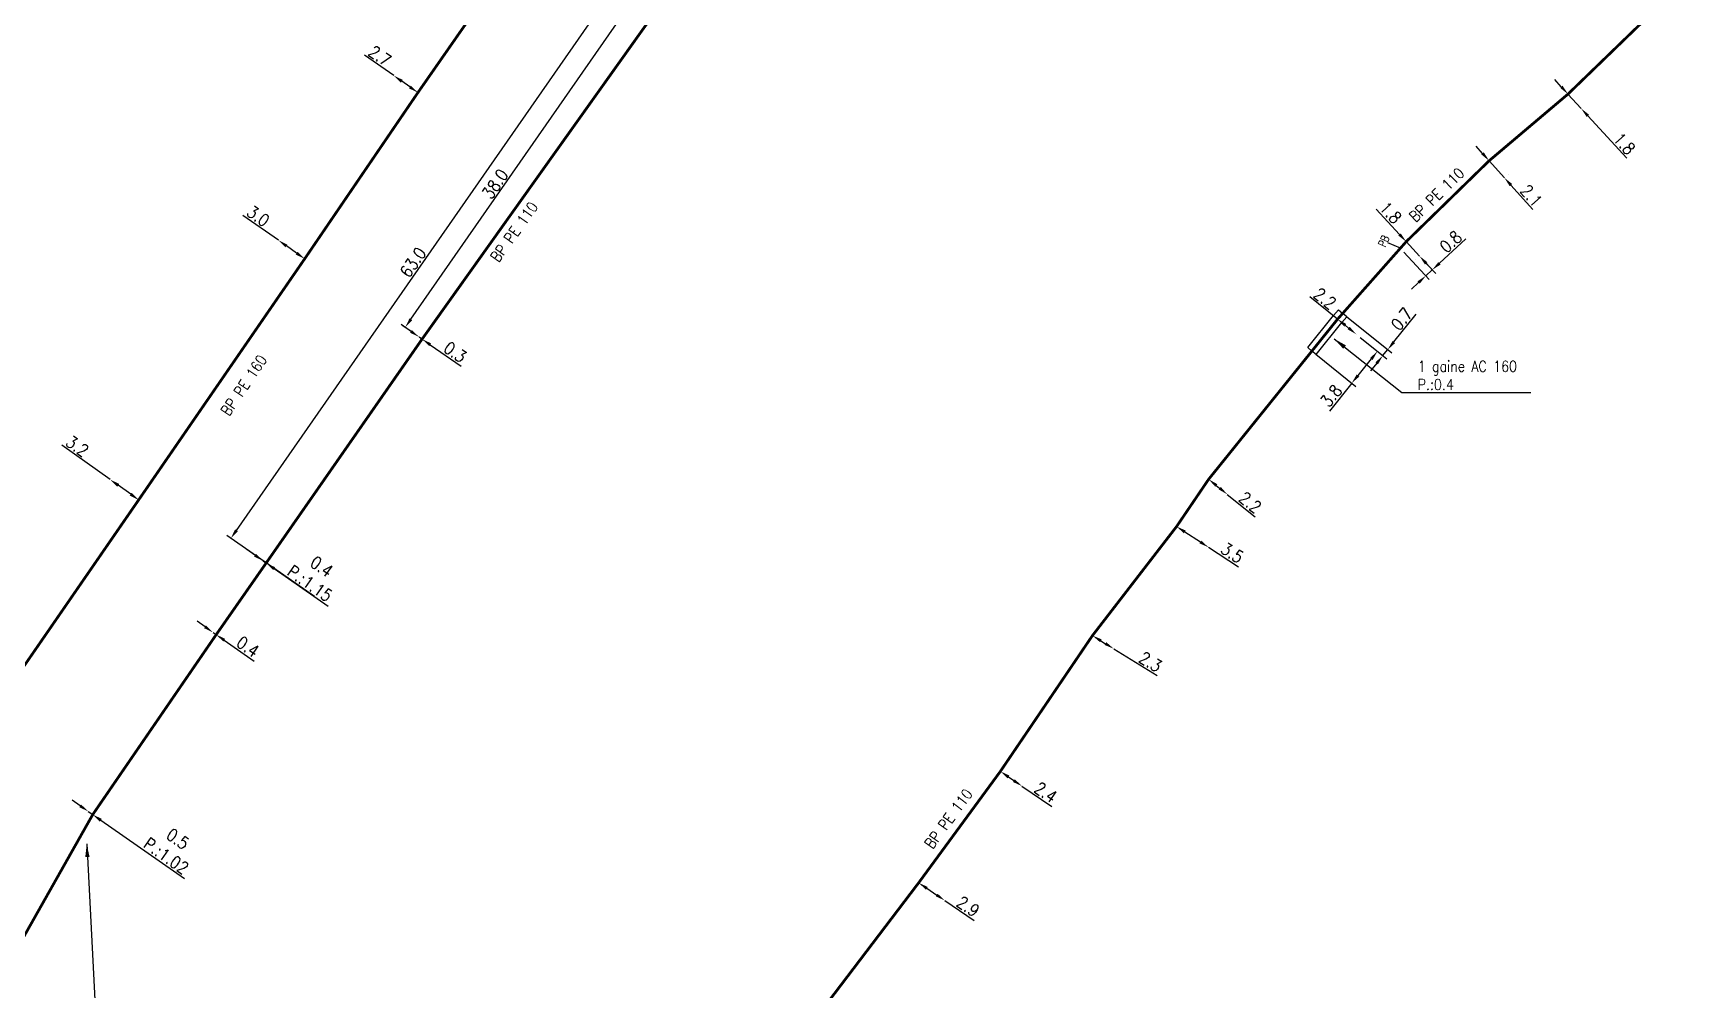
# Model space of a CAD drawing. Header units: millimetres. Extents: x 184998 to 186003, y 126995 to 128002.
# Drawn here: x 185749 to 185901.3, y 127410.3 to 127498 of the extents above; entities that cross this region are included whole.
import ezdxf
from ezdxf.enums import TextEntityAlignment as Align

# ---------------------------------------------------------------- set-up
doc = ezdxf.new("R2010")
doc.units = ezdxf.units.MM
doc.header["$PDMODE"] = 34
doc.linetypes.add('L_25_PE', pattern=[2000, 1000, 1000])
doc.layers.get('0').update_dxf_attribs({"linetype": 'CONTINUOUS'})
doc.layers.get('DEFPOINTS').update_dxf_attribs({"linetype": 'CONTINUOUS'})
for name, color, linetype in [('L_150', 1, 'CONTINUOUS'), ('L_340', 7, 'CONTINUOUS'), ('L_400', 7, 'CONTINUOUS'), ('L_420', 7, 'CONTINUOUS')]:
    doc.layers.add(name, color=color, linetype=linetype)
doc.styles.add('G_ROMANS', font='ROMANS.SHX', dxfattribs={"width": 0.75})
doc.styles.get("Standard").update_dxf_attribs({"font": 'romans.shx', "width": 0.85})
doc.dimstyles.get("Standard").update_dxf_attribs({"dimtxt": 1.5, "dimasz": 1.2, "dimexe": 0.625, "dimexo": 0.625, "dimgap": 0.25, "dimtad": 1, "dimdec": 1, "dimzin": 0, "dimdsep": 46, "dimtxsty": 'Standard', "dimcen": -0.5, "dimadec": 0, "dimazin": 0, "dimtfac": 1, "dimtdec": 1, "dimtmove": 0, "dimatfit": 3, "dimfxl": 0, "dimtolj": 1, "dimtzin": 0, "dimarcsym": 0})

# ---------------------------------------------------------------- blocks, each defined once
blk = doc.blocks.new('*D113')
at = {"layer": 'DEFPOINTS', "color": 0, "linetype": 'Continuous', "transparency": 16777216}
for p in [(185756.06, 127457.07), (185756.06, 127457.07), (185758.66, 127455.21)]:
    blk.add_point(p, dxfattribs=at)
at = {"layer": 'L_150', "color": 0, "linetype": 'Continuous', "lineweight": -2, "transparency": 16777216}
for p, q in [((185756.06, 127457.07), (185751.63, 127460.22)), ((185757.93, 127455.73), (185756.79, 127456.55))]:
    blk.add_line(p, q, dxfattribs=at)
at = {"layer": 'L_150', "color": 0, "linetype": 'Continuous', "transparency": 16777216}
for points in [[(185756.88, 127456.67), (185756.7, 127456.42), (185756.06, 127457.07)], [(185758.02, 127455.86), (185757.84, 127455.61), (185758.66, 127455.21)]]:
    blk.add_solid(points, dxfattribs=at)
at = {"layer": 'L_150', "color": 0, "linetype": 'Continuous', "transparency": 16777216, "insert": (185753.04, 127460.14), "char_height": 1.125, "attachment_point": 5, "rotation": 324.5185}
blk.add_mtext('\\A1;3.2', dxfattribs=at)
blk = doc.blocks.new('*D114')
at = {"layer": 'DEFPOINTS', "color": 0, "linetype": 'Continuous', "transparency": 16777216}
for p in [(185771.47, 127479), (185771.47, 127479), (185773.88, 127477.3)]:
    blk.add_point(p, dxfattribs=at)
at = {"layer": 'L_150', "color": 0, "linetype": 'Continuous', "lineweight": -2, "transparency": 16777216}
for p, q in [((185771.47, 127479), (185768.21, 127481.28)), ((185773.14, 127477.82), (185772.2, 127478.48))]:
    blk.add_line(p, q, dxfattribs=at)
at = {"layer": 'L_150', "color": 0, "linetype": 'Continuous', "transparency": 16777216}
for points in [[(185772.29, 127478.6), (185772.12, 127478.36), (185771.47, 127479)], [(185773.23, 127477.94), (185773.06, 127477.69), (185773.88, 127477.3)]]:
    blk.add_solid(points, dxfattribs=at)
at = {"layer": 'L_150', "color": 0, "linetype": 'Continuous', "transparency": 16777216, "insert": (185769.62, 127481.21), "char_height": 1.125, "attachment_point": 5, "rotation": 324.905}
blk.add_mtext('\\A1;3.0', dxfattribs=at)
blk = doc.blocks.new('*D115')
at = {"layer": 'DEFPOINTS', "color": 0, "linetype": 'Continuous', "transparency": 16777216}
for p in [(185782.05, 127494.08), (185782.05, 127494.08), (185784.26, 127492.53)]:
    blk.add_point(p, dxfattribs=at)
at = {"layer": 'L_150', "color": 0, "linetype": 'Continuous', "lineweight": -2, "transparency": 16777216}
for p, q in [((185782.05, 127494.08), (185779.37, 127495.96)), ((185783.53, 127493.05), (185782.79, 127493.56))]:
    blk.add_line(p, q, dxfattribs=at)
at = {"layer": 'L_150', "color": 0, "linetype": 'Continuous', "transparency": 16777216}
for points in [[(185782.87, 127493.69), (185782.7, 127493.44), (185782.05, 127494.08)], [(185783.61, 127493.17), (185783.44, 127492.92), (185784.26, 127492.53)]]:
    blk.add_solid(points, dxfattribs=at)
at = {"layer": 'L_150', "color": 0, "linetype": 'Continuous', "transparency": 16777216, "insert": (185780.77, 127495.89), "char_height": 1.125, "attachment_point": 5, "rotation": 324.942}
blk.add_mtext('\\A1;2.7', dxfattribs=at)
blk = doc.blocks.new('*D207')
at = {"layer": 'DEFPOINTS', "color": 0, "linetype": 'Continuous', "transparency": 16777216}
for p in [(185830.16, 127420.13), (185832.56, 127418.51), (185832.56, 127418.51)]:
    blk.add_point(p, dxfattribs=at)
at = {"layer": 'L_150', "color": 0, "linetype": 'Continuous', "lineweight": -2, "transparency": 16777216}
for p, q in [((185830.91, 127419.63), (185831.82, 127419.01)), ((185832.56, 127418.51), (185835.24, 127416.69))]:
    blk.add_line(p, q, dxfattribs=at)
at = {"layer": 'L_150', "color": 0, "linetype": 'Continuous', "transparency": 16777216}
for points in [[(185830.99, 127419.75), (185830.82, 127419.5), (185830.16, 127420.13)], [(185831.9, 127419.13), (185831.73, 127418.89), (185832.56, 127418.51)]]:
    blk.add_solid(points, dxfattribs=at)
at = {"layer": 'L_150', "color": 0, "linetype": 'Continuous', "transparency": 16777216, "insert": (185834.69, 127417.97), "char_height": 1.125, "attachment_point": 5, "rotation": 325.8786}
blk.add_mtext('\\A1;2.9', dxfattribs=at)
blk = doc.blocks.new('*D208')
at = {"layer": 'DEFPOINTS', "color": 0, "linetype": 'Continuous', "transparency": 16777216}
for p in [(185837.65, 127430.34), (185839.63, 127428.99), (185839.63, 127428.99)]:
    blk.add_point(p, dxfattribs=at)
at = {"layer": 'L_150', "color": 0, "linetype": 'Continuous', "lineweight": -2, "transparency": 16777216}
for p, q in [((185838.39, 127429.84), (185838.89, 127429.5)), ((185839.63, 127428.99), (185842.37, 127427.11))]:
    blk.add_line(p, q, dxfattribs=at)
at = {"layer": 'L_150', "color": 0, "linetype": 'Continuous', "transparency": 16777216}
for points in [[(185838.47, 127429.96), (185838.31, 127429.71), (185837.65, 127430.34)], [(185838.97, 127429.62), (185838.8, 127429.37), (185839.63, 127428.99)]]:
    blk.add_solid(points, dxfattribs=at)
at = {"layer": 'L_150', "color": 0, "linetype": 'Continuous', "transparency": 16777216, "insert": (185841.8, 127428.42), "char_height": 1.125, "attachment_point": 5, "rotation": 325.6525}
blk.add_mtext('\\A1;2.4', dxfattribs=at)
blk = doc.blocks.new('*D209')
at = {"layer": 'DEFPOINTS', "color": 0, "linetype": 'Continuous', "transparency": 16777216}
for p in [(185846.09, 127442.78), (185848.05, 127441.57), (185848.05, 127441.57)]:
    blk.add_point(p, dxfattribs=at)
at = {"layer": 'L_150', "color": 0, "linetype": 'Continuous', "lineweight": -2, "transparency": 16777216}
for p, q in [((185846.86, 127442.31), (185847.28, 127442.04)), ((185848.05, 127441.57), (185852.03, 127439.12))]:
    blk.add_line(p, q, dxfattribs=at)
at = {"layer": 'L_150', "color": 0, "linetype": 'Continuous', "transparency": 16777216}
for points in [[(185846.94, 127442.43), (185846.78, 127442.18), (185846.09, 127442.78)], [(185847.36, 127442.17), (185847.21, 127441.92), (185848.05, 127441.57)]]:
    blk.add_solid(points, dxfattribs=at)
at = {"layer": 'L_150', "color": 0, "linetype": 'Continuous', "transparency": 16777216, "insert": (185851.41, 127440.38), "char_height": 1.125, "attachment_point": 5, "rotation": 328.3505}
blk.add_mtext('\\A1;2.3', dxfattribs=at)
blk = doc.blocks.new('*D210')
at = {"layer": 'DEFPOINTS', "color": 0, "linetype": 'Continuous', "transparency": 16777216}
for p in [(185853.8, 127452.77), (185856.73, 127450.87), (185856.73, 127450.87)]:
    blk.add_point(p, dxfattribs=at)
at = {"layer": 'L_150', "color": 0, "linetype": 'Continuous', "lineweight": -2, "transparency": 16777216}
for p, q in [((185854.55, 127452.28), (185855.98, 127451.36)), ((185856.73, 127450.87), (185859.49, 127449.09))]:
    blk.add_line(p, q, dxfattribs=at)
at = {"layer": 'L_150', "color": 0, "linetype": 'Continuous', "transparency": 16777216}
for points in [[(185854.63, 127452.41), (185854.47, 127452.16), (185853.8, 127452.77)], [(185856.06, 127451.48), (185855.9, 127451.23), (185856.73, 127450.87)]]:
    blk.add_solid(points, dxfattribs=at)
at = {"layer": 'L_150', "color": 0, "linetype": 'Continuous', "transparency": 16777216, "insert": (185858.9, 127450.36), "char_height": 1.125, "attachment_point": 5, "rotation": 327.0765}
blk.add_mtext('\\A1;3.5', dxfattribs=at)
blk = doc.blocks.new('*D211')
at = {"layer": 'DEFPOINTS', "color": 0, "linetype": 'Continuous', "transparency": 16777216}
for p in [(185856.74, 127457.1), (185858.45, 127455.72), (185858.45, 127455.72)]:
    blk.add_point(p, dxfattribs=at)
at = {"layer": 'L_150', "color": 0, "linetype": 'Continuous', "lineweight": -2, "transparency": 16777216}
for p, q in [((185857.44, 127456.54), (185857.75, 127456.29)), ((185858.45, 127455.72), (185861.01, 127453.66))]:
    blk.add_line(p, q, dxfattribs=at)
at = {"layer": 'L_150', "color": 0, "linetype": 'Continuous', "transparency": 16777216}
for points in [[(185857.54, 127456.65), (185857.35, 127456.42), (185856.74, 127457.1)], [(185857.85, 127456.4), (185857.66, 127456.17), (185858.45, 127455.72)]]:
    blk.add_solid(points, dxfattribs=at)
at = {"layer": 'L_150', "color": 0, "linetype": 'Continuous', "transparency": 16777216, "insert": (185860.55, 127454.99), "char_height": 1.125, "attachment_point": 5, "rotation": 321.144}
blk.add_mtext('\\A1;2.2', dxfattribs=at)
blk = doc.blocks.new('*D212')
at = {"layer": 'DEFPOINTS', "color": 0, "linetype": 'Continuous', "transparency": 16777216}
for p in [(185868.56, 127471.77), (185870.27, 127470.39), (185870.27, 127470.39)]:
    blk.add_point(p, dxfattribs=at)
at = {"layer": 'L_150', "color": 0, "linetype": 'Continuous', "lineweight": -2, "transparency": 16777216}
for p, q in [((185868.56, 127471.77), (185866.01, 127473.83)), ((185869.57, 127470.96), (185869.26, 127471.21))]:
    blk.add_line(p, q, dxfattribs=at)
at = {"layer": 'L_150', "color": 0, "linetype": 'Continuous', "transparency": 16777216}
for points in [[(185869.36, 127471.33), (185869.17, 127471.09), (185868.56, 127471.77)], [(185869.67, 127471.07), (185869.48, 127470.84), (185870.27, 127470.39)]]:
    blk.add_solid(points, dxfattribs=at)
at = {"layer": 'L_150', "color": 0, "linetype": 'Continuous', "transparency": 16777216, "insert": (185867.4, 127473.67), "char_height": 1.125, "attachment_point": 5, "rotation": 321.1436}
blk.add_mtext('\\A1;2.2', dxfattribs=at)
blk = doc.blocks.new('*D213')
at = {"layer": 'DEFPOINTS', "color": 0, "linetype": 'Continuous', "transparency": 16777216}
for p in [(185870.27, 127470.39), (185866.21, 127468.85), (185872.22, 127468.83)]:
    blk.add_point(p, dxfattribs=at)
at = {"layer": 'L_150', "color": 0, "linetype": 'Continuous', "lineweight": -2, "transparency": 16777216}
for p, q in [((185870.64, 127470.1), (185872.58, 127468.53)), ((185866.57, 127468.56), (185870.23, 127465.61)), ((185871.65, 127468.13), (185870.43, 127466.61)), ((185869.86, 127465.91), (185867.81, 127463.35))]:
    blk.add_line(p, q, dxfattribs=at)
at = {"layer": 'L_150', "color": 0, "linetype": 'Continuous', "transparency": 16777216}
for points in [[(185871.54, 127468.22), (185871.77, 127468.03), (185872.22, 127468.83)], [(185870.31, 127466.7), (185870.55, 127466.51), (185869.86, 127465.91)]]:
    blk.add_solid(points, dxfattribs=at)
at = {"layer": 'L_150', "color": 0, "linetype": 'Continuous', "transparency": 16777216, "insert": (185867.97, 127464.75), "char_height": 1.125, "attachment_point": 5, "rotation": 51.1436}
blk.add_mtext('\\A1;3.8', dxfattribs=at)
blk = doc.blocks.new('*D214')
at = {"layer": 'DEFPOINTS', "color": 0, "linetype": 'Continuous', "transparency": 16777216}
for p in [(185869.03, 127472.3), (185870.27, 127470.39), (185872.71, 127468.43)]:
    blk.add_point(p, dxfattribs=at)
at = {"layer": 'L_150', "color": 0, "linetype": 'Continuous', "lineweight": -2, "transparency": 16777216}
for p, q in [((185873.72, 127469.68), (185875.77, 127472.23)), ((185869.39, 127472), (185873.52, 127468.68)), ((185870.64, 127470.1), (185873.08, 127468.14)), ((185872.15, 127467.73), (185871.58, 127467.03)), ((185872.71, 127468.43), (185873.15, 127468.97))]:
    blk.add_line(p, q, dxfattribs=at)
at = {"layer": 'L_150', "color": 0, "linetype": 'Continuous', "transparency": 16777216}
for points in [[(185873.6, 127469.77), (185873.83, 127469.58), (185873.15, 127468.97)], [(185872.03, 127467.82), (185872.26, 127467.63), (185872.71, 127468.43)]]:
    blk.add_solid(points, dxfattribs=at)
at = {"layer": 'L_150', "color": 0, "linetype": 'Continuous', "transparency": 16777216, "insert": (185874.44, 127471.77), "char_height": 1.125, "attachment_point": 5, "rotation": 51.1436}
blk.add_mtext('\\A1;0.7', dxfattribs=at)
blk = doc.blocks.new('*D215')
at = {"layer": 'DEFPOINTS', "color": 0, "linetype": 'Continuous', "transparency": 16777216}
for p in [(185882.45, 127486.28), (185883.85, 127484.72), (185883.85, 127484.72)]:
    blk.add_point(p, dxfattribs=at)
at = {"layer": 'L_150', "color": 0, "linetype": 'Continuous', "lineweight": -2, "transparency": 16777216}
for p, q in [((185881.85, 127486.96), (185881.25, 127487.63)), ((185882.45, 127486.28), (185883.85, 127484.72)), ((185882.8, 127486.6), (185882.8, 127486.6)), ((185884.2, 127485.03), (185884.2, 127485.03)), ((185884.45, 127484.05), (185886.46, 127481.81))]:
    blk.add_line(p, q, dxfattribs=at)
at = {"layer": 'L_150', "color": 0, "linetype": 'Continuous', "transparency": 16777216}
for points in [[(185881.96, 127487.06), (185881.74, 127486.86), (185882.45, 127486.28)], [(185884.57, 127484.15), (185884.34, 127483.95), (185883.85, 127484.72)]]:
    blk.add_solid(points, dxfattribs=at)
at = {"layer": 'L_150', "color": 0, "linetype": 'Continuous', "transparency": 16777216, "insert": (185886.32, 127483.09), "char_height": 1.125, "attachment_point": 5, "rotation": 311.833}
blk.add_mtext('\\A1;2.1', dxfattribs=at)
blk = doc.blocks.new('*D216')
at = {"layer": 'DEFPOINTS', "color": 0, "linetype": 'Continuous', "transparency": 16777216}
for p in [(185889.68, 127492.39), (185890.89, 127491.07), (185890.89, 127491.07)]:
    blk.add_point(p, dxfattribs=at)
at = {"layer": 'L_150', "color": 0, "linetype": 'Continuous', "lineweight": -2, "transparency": 16777216}
for p, q in [((185889.07, 127493.06), (185888.46, 127493.72)), ((185889.68, 127492.39), (185890.89, 127491.07)), ((185891.5, 127490.4), (185895.06, 127486.51))]:
    blk.add_line(p, q, dxfattribs=at)
at = {"layer": 'L_150', "color": 0, "linetype": 'Continuous', "transparency": 16777216}
for points in [[(185889.18, 127493.16), (185888.96, 127492.96), (185889.68, 127492.39)], [(185891.61, 127490.5), (185891.39, 127490.3), (185890.89, 127491.07)]]:
    blk.add_solid(points, dxfattribs=at)
at = {"layer": 'L_150', "color": 0, "linetype": 'Continuous', "transparency": 16777216, "insert": (185894.85, 127487.85), "char_height": 1.125, "attachment_point": 5, "rotation": 312.4583}
blk.add_mtext('\\A1;1.8', dxfattribs=at)
blk = doc.blocks.new('*D255')
at = {"layer": 'DEFPOINTS', "color": 0, "linetype": 'Continuous', "transparency": 16777216}
for p in [(185874.85, 127478.87), (185876.07, 127477.55), (185876.07, 127477.55)]:
    blk.add_point(p, dxfattribs=at)
at = {"layer": 'L_150', "color": 0, "linetype": 'Continuous', "lineweight": -2, "transparency": 16777216}
for p, q in [((185874.24, 127479.53), (185872.11, 127481.84)), ((185874.51, 127478.55), (185874.51, 127478.55)), ((185876.07, 127477.55), (185874.85, 127478.87)), ((185875.73, 127477.23), (185875.73, 127477.23)), ((185876.68, 127476.89), (185877.29, 127476.22))]:
    blk.add_line(p, q, dxfattribs=at)
at = {"layer": 'L_150', "color": 0, "linetype": 'Continuous', "transparency": 16777216}
for points in [[(185874.35, 127479.63), (185874.13, 127479.43), (185874.85, 127478.87)], [(185876.79, 127476.99), (185876.57, 127476.78), (185876.07, 127477.55)]]:
    blk.add_solid(points, dxfattribs=at)
at = {"layer": 'L_150', "color": 0, "linetype": 'Continuous', "transparency": 16777216, "insert": (185873.43, 127481.53), "char_height": 1.125, "attachment_point": 5, "rotation": 312.6787}
blk.add_mtext('\\A1;1.8', dxfattribs=at)
blk = doc.blocks.new('*D256')
at = {"layer": 'DEFPOINTS', "color": 0, "linetype": 'Continuous', "transparency": 16777216}
for p in [(185874.32, 127478.27), (185876.07, 127477.55), (185877.24, 127476.28)]:
    blk.add_point(p, dxfattribs=at)
at = {"layer": 'L_340', "color": 0, "linetype": 'Continuous', "lineweight": -2, "transparency": 16777216}
for p, q in [((185877.9, 127476.89), (185880.31, 127479.12)), ((185874.64, 127477.92), (185876.97, 127475.4)), ((185876.39, 127477.2), (185877.56, 127475.94)), ((185876.65, 127475.74), (185877.24, 127476.28)), ((185875.99, 127475.13), (185875.33, 127474.52))]:
    blk.add_line(p, q, dxfattribs=at)
at = {"layer": 'L_340', "color": 0, "linetype": 'Continuous', "transparency": 16777216}
for points in [[(185877.8, 127477), (185878, 127476.78), (185877.24, 127476.28)], [(185875.89, 127475.24), (185876.09, 127475.02), (185876.65, 127475.74)]]:
    blk.add_solid(points, dxfattribs=at)
at = {"layer": 'L_340', "color": 0, "linetype": 'Continuous', "transparency": 16777216, "insert": (185878.93, 127478.86), "char_height": 1.125, "attachment_point": 5, "rotation": 42.6787}
blk.add_mtext('\\A1;0.8', dxfattribs=at)
blk = doc.blocks.new('L_340_13')
at = {"color": 0, "linetype": 'Continuous', "flags": 128}
blk.add_lwpolyline([(0, 0), (0, 1.25)], dxfattribs=at)
at = {"color": 0, "linetype": 'Continuous', "style": 'G_ROMANS', "width": 0.75}
blk.add_text('PB', height=0.75, dxfattribs=at).set_placement((0, 1.66), align=Align.MIDDLE)
at = {"color": 0, "linetype": 'Continuous', "width": 0.75, "flags": 3}
for tag, p in [('DEF_LEG', (0, -10)), ('DEF_COUP', (0, -12.5)), ('DEF_TYPE', (0, -15))]:
    blk.add_attdef(tag, text='', height=1.2, dxfattribs=at).set_placement(p, align=Align.MIDDLE)
blk = doc.blocks.new('*D796')
at = {"layer": 'DEFPOINTS', "color": 0, "linetype": 'Continuous', "ltscale": 0.5, "transparency": 16777216}
for p in [(185793.39, 127510.16), (185804.82, 127502.2), (185784.36, 127470.14)]:
    blk.add_point(p, dxfattribs=at)
at = {"layer": 'L_150', "color": 0, "linetype": 'Continuous', "lineweight": -2, "ltscale": 0.5, "transparency": 16777216}
for p, q in [((185793.77, 127509.9), (185805.2, 127501.93)), ((185783.61, 127471.76), (185804.3, 127501.46)), ((185783.98, 127470.4), (185782.71, 127471.29))]:
    blk.add_line(p, q, dxfattribs=at)
at = {"layer": 'L_150', "color": 0, "linetype": 'Continuous', "ltscale": 0.5, "transparency": 16777216}
for points in [[(185804.18, 127501.55), (185804.43, 127501.37), (185804.82, 127502.2)], [(185783.49, 127471.84), (185783.73, 127471.67), (185783.09, 127471.02)]]:
    blk.add_solid(points, dxfattribs=at)
at = {"layer": 'L_150', "color": 0, "linetype": 'Continuous', "ltscale": 0.5, "transparency": 16777216, "insert": (185791.34, 127484.16), "char_height": 1.125, "attachment_point": 5, "rotation": 55.1341}
blk.add_mtext('\\A1;38.0', dxfattribs=at)
blk = doc.blocks.new('*D797')
at = {"layer": 'DEFPOINTS', "color": 0, "linetype": 'Continuous', "ltscale": 0.5, "transparency": 16777216}
for p in [(185784.36, 127470.14), (185784.36, 127470.14), (185784.64, 127469.94)]:
    blk.add_point(p, dxfattribs=at)
at = {"layer": 'L_150', "color": 0, "linetype": 'Continuous', "lineweight": -2, "ltscale": 0.5, "transparency": 16777216}
for p, q in [((185783.63, 127470.65), (185782.89, 127471.16)), ((185784.36, 127470.14), (185784.64, 127469.94)), ((185785.38, 127469.43), (185788.22, 127467.45))]:
    blk.add_line(p, q, dxfattribs=at)
at = {"layer": 'L_150', "color": 0, "linetype": 'Continuous', "ltscale": 0.5, "transparency": 16777216}
for points in [[(185783.71, 127470.77), (185783.54, 127470.53), (185784.36, 127470.14)], [(185785.47, 127469.55), (185785.3, 127469.3), (185784.64, 127469.94)]]:
    blk.add_solid(points, dxfattribs=at)
at = {"layer": 'L_150', "color": 0, "linetype": 'Continuous', "ltscale": 0.5, "transparency": 16777216, "insert": (185787.67, 127468.75), "char_height": 1.125, "attachment_point": 5, "rotation": 325.1341}
blk.add_mtext('\\A1;0.3', dxfattribs=at)
blk = doc.blocks.new('*D798')
at = {"layer": 'DEFPOINTS', "color": 0, "linetype": 'Continuous', "ltscale": 0.5, "transparency": 16777216}
for p in [(185793.39, 127510.16), (185803.13, 127503.38), (185775.15, 127446.08)]:
    blk.add_point(p, dxfattribs=at)
at = {"layer": 'L_150', "color": 0, "linetype": 'Continuous', "lineweight": -2, "ltscale": 0.5, "transparency": 16777216}
for p, q in [((185793.77, 127509.9), (185803.51, 127503.11)), ((185767.63, 127452.42), (185802.61, 127502.64)), ((185774.77, 127446.35), (185766.73, 127451.95))]:
    blk.add_line(p, q, dxfattribs=at)
at = {"layer": 'L_150', "color": 0, "linetype": 'Continuous', "ltscale": 0.5, "transparency": 16777216}
for points in [[(185802.49, 127502.72), (185802.74, 127502.55), (185803.13, 127503.38)], [(185767.5, 127452.51), (185767.75, 127452.34), (185767.11, 127451.69)]]:
    blk.add_solid(points, dxfattribs=at)
at = {"layer": 'L_150', "color": 0, "linetype": 'Continuous', "ltscale": 0.5, "transparency": 16777216, "insert": (185783.81, 127476.97), "char_height": 1.125, "attachment_point": 5, "rotation": 55.1341}
blk.add_mtext('\\A1;63.0', dxfattribs=at)
blk = doc.blocks.new('*D799')
at = {"layer": 'DEFPOINTS', "color": 0, "linetype": 'Continuous', "ltscale": 0.5, "transparency": 16777216}
for p in [(185770.06, 127449.63), (185770.06, 127449.63), (185770.35, 127449.43)]:
    blk.add_point(p, dxfattribs=at)
at = {"layer": 'L_150', "color": 0, "linetype": 'Continuous', "lineweight": -2, "ltscale": 0.5, "transparency": 16777216}
for p, q in [((185769.32, 127450.15), (185768.58, 127450.66)), ((185770.06, 127449.63), (185770.35, 127449.43)), ((185771.09, 127448.92), (185776.02, 127445.48))]:
    blk.add_line(p, q, dxfattribs=at)
at = {"layer": 'L_150', "color": 0, "linetype": 'Continuous', "ltscale": 0.5, "transparency": 16777216}
for points in [[(185769.41, 127450.27), (185769.24, 127450.02), (185770.06, 127449.63)], [(185771.17, 127449.04), (185771, 127448.79), (185770.35, 127449.43)]]:
    blk.add_solid(points, dxfattribs=at)
at = {"layer": 'L_150', "color": 0, "linetype": 'Continuous', "ltscale": 0.5, "transparency": 16777216, "insert": (185774.89, 127448.33), "char_height": 1.125, "attachment_point": 5, "rotation": 325.1341}
blk.add_mtext('\\A1;0.4\\PP.:1.15', dxfattribs=at)
blk = doc.blocks.new('*D800')
at = {"layer": 'DEFPOINTS', "color": 0, "linetype": 'Continuous', "ltscale": 0.5, "transparency": 16777216}
for p in [(185754.04, 127426.67), (185754.04, 127426.67), (185754.45, 127426.38)]:
    blk.add_point(p, dxfattribs=at)
at = {"layer": 'L_150', "color": 0, "linetype": 'Continuous', "lineweight": -2, "ltscale": 0.5, "transparency": 16777216}
for p, q in [((185753.3, 127427.18), (185752.56, 127427.7)), ((185754.04, 127426.67), (185754.45, 127426.38)), ((185755.19, 127425.87), (185762.85, 127420.53))]:
    blk.add_line(p, q, dxfattribs=at)
at = {"layer": 'L_150', "color": 0, "linetype": 'Continuous', "ltscale": 0.5, "transparency": 16777216}
for points in [[(185753.39, 127427.3), (185753.22, 127427.06), (185754.04, 127426.67)], [(185755.28, 127425.99), (185755.1, 127425.74), (185754.45, 127426.38)]]:
    blk.add_solid(points, dxfattribs=at)
at = {"layer": 'L_150', "color": 0, "linetype": 'Continuous', "ltscale": 0.5, "transparency": 16777216, "insert": (185761.71, 127423.38), "char_height": 1.125, "attachment_point": 5, "rotation": 325.1341}
blk.add_mtext('\\A1;0.5\\PP.:1.02', dxfattribs=at)
blk = doc.blocks.new('*D801')
at = {"layer": 'DEFPOINTS', "color": 0, "linetype": 'Continuous', "ltscale": 0.5, "transparency": 16777216}
for p in [(185765.48, 127443.07), (185765.48, 127443.07), (185765.77, 127442.87)]:
    blk.add_point(p, dxfattribs=at)
at = {"layer": 'L_150', "color": 0, "linetype": 'Continuous', "lineweight": -2, "ltscale": 0.5, "transparency": 16777216}
for p, q in [((185764.75, 127443.59), (185764.01, 127444.1)), ((185765.48, 127443.07), (185765.77, 127442.87)), ((185766.51, 127442.36), (185769.24, 127440.45))]:
    blk.add_line(p, q, dxfattribs=at)
at = {"layer": 'L_150', "color": 0, "linetype": 'Continuous', "ltscale": 0.5, "transparency": 16777216}
for points in [[(185764.83, 127443.71), (185764.66, 127443.46), (185765.48, 127443.07)], [(185766.59, 127442.48), (185766.42, 127442.23), (185765.77, 127442.87)]]:
    blk.add_solid(points, dxfattribs=at)
at = {"layer": 'L_150', "color": 0, "linetype": 'Continuous', "ltscale": 0.5, "transparency": 16777216, "insert": (185768.67, 127441.76), "char_height": 1.125, "attachment_point": 5, "rotation": 325.1008}
blk.add_mtext('\\A1;0.4', dxfattribs=at)

msp = doc.modelspace()

# ---------------------------------------------------------------- linework, layer by layer
at = {"layer": 'L_150', "linetype": 'L_25_PE', "const_width": 0.25}
for points in [[(185795.49, 127508.64), (185784.26, 127492.53), (185773.88, 127477.3), (185758.66, 127455.21), (185741.57, 127430.45), (185734.72, 127420.59), (185732.2, 127416.85), (185730.09, 127414.24), (185728.09, 127412.11), (185727.21, 127411.07)], [(185783.16, 127345.12), (185786.3, 127351.94), (185789.91, 127361.79), (185792.9, 127368.95), (185803.2, 127383.19), (185811.88, 127395.35), (185820.86, 127407.9), (185830.16, 127420.13), (185837.65, 127430.34), (185846.09, 127442.78), (185853.8, 127452.77), (185856.74, 127457.1), (185868.56, 127471.77), (185874.85, 127478.87), (185882.45, 127486.28), (185889.68, 127492.39), (185901.18, 127503.51)], [(185743.08, 127395.78), (185743.6, 127396.4), (185743.14, 127397.26), (185742.59, 127398.59), (185742.4, 127399.87), (185742.66, 127402.18), (185743.24, 127404.51), (185743.71, 127405.74), (185744.89, 127408.67), (185746.19, 127411.75), (185754.45, 127426.38), (185765.77, 127442.87), (185770.35, 127449.43), (185784.64, 127469.94), (185807.78, 127502.39)]]:
    msp.add_lwpolyline(points, dxfattribs=at)
at = {"layer": 'L_400', "color": 7, "linetype": 'CONTINUOUS'}
for p, q in [((185868.18, 127472.1), (185868.65, 127472.63)), ((185868.65, 127472.63), (185869.03, 127472.3)), ((185869.4, 127471.97), (185869.03, 127472.3)), ((185865.82, 127469.17), (185868.18, 127472.1)), ((185866.6, 127468.54), (185868.94, 127471.45)), ((185868.94, 127471.45), (185869.4, 127471.97)), ((185865.82, 127469.17), (185866.21, 127468.85)), ((185866.6, 127468.54), (185866.21, 127468.85))]:
    msp.add_line(p, q, dxfattribs=at)
at = {"layer": 'L_420', "color": 7, "linetype": 'CONTINUOUS'}
for p, q in [((185868.18, 127472.1), (185868.65, 127472.63)), ((185868.65, 127472.63), (185869.03, 127472.3)), ((185869.4, 127471.97), (185869.03, 127472.3)), ((185865.82, 127469.17), (185868.18, 127472.1)), ((185866.6, 127468.54), (185868.94, 127471.45)), ((185868.94, 127471.45), (185869.4, 127471.97)), ((185865.82, 127469.17), (185866.21, 127468.85)), ((185866.6, 127468.54), (185866.21, 127468.85))]:
    msp.add_line(p, q, dxfattribs=at)

# ---------------------------------------------------------------- block references
at = {"layer": 'L_340', "rotation": 66.91761392490427}
msp.add_blockref('L_340_13', (185874.32, 127478.27), dxfattribs=at)

# ---------------------------------------------------------------- texts
at = {"layer": 'L_150', "linetype": 'L_25_PE', "width": 0.85}
for rotation, p in [(44.296, (185877.65, 127483.17)), (53.7515, (185832.9, 127426))]:
    msp.add_text('BP PE 110', height=1, rotation=rotation, dxfattribs=at).set_placement(p, align=Align.MIDDLE)
at = {"layer": 'L_150', "linetype": 'Continuous', "char_height": 1, "attachment_point": 4}
for s, insert, rotation in [('BP PE 110', (185791.24, 127477.19), 54.5103), ('\\A1;BP PE 160', (185766.52, 127463.09), 55.8759)]:
    msp.add_mtext(s, dxfattribs=dict(at, insert=insert, rotation=rotation))
at = {"layer": 'L_400', "linetype": 'Continuous', "insert": (185875.9, 127466.62), "char_height": 1, "attachment_point": 4}
msp.add_mtext('1 gaine AC 160\\PP.:0.4', dxfattribs=at)

# ---------------------------------------------------------------- dimensions: what is measured, and where the dimension line sits
at = {"layer": 'L_150', "linetype": 'Continuous', "ltscale": 0.5}
for base, p1, p2, angle, picture, middle in [((185803.13, 127503.38), (185775.15, 127446.08), (185793.39, 127510.16), 235.1341, '*D798', (185784.43, 127476.54)), ((185804.82, 127502.2), (185784.36, 127470.14), (185793.39, 127510.16), 235.1341, '*D796', (185791.95, 127483.73)), ((185784.36, 127470.14), (185784.64, 127469.94), (185784.36, 127470.14), 325.1341, '*D797', (185787.24, 127468.13)), ((185765.48, 127443.07), (185765.77, 127442.87), (185765.48, 127443.07), 325.1008, '*D801', (185768.24, 127441.15))]:
    dim = msp.add_linear_dim(base=base, p1=p1, p2=p2, angle=angle, dimstyle='Standard', override={"dimscale": 0.75}, dxfattribs=at)
    dim.commit()
    dim.dimension.update_dxf_attribs({"geometry": picture, "text_midpoint": middle, "dimtype": 160})
at = {"layer": 'L_150', "linetype": 'Continuous'}
for base, p1, p2, angle, picture, middle, dimtype in [((185782.05, 127494.08), (185784.26, 127492.53), (185782.05, 127494.08), 144.942, '*D115', (185780.34, 127495.28), 161), ((185890.89, 127491.07), (185889.68, 127492.39), (185890.89, 127491.07), 132.4583, '*D216', (185894.3, 127487.34), 160), ((185883.85, 127484.72), (185882.45, 127486.28), (185883.85, 127484.72), 131.833, '*D215', (185885.76, 127482.59), 160), ((185771.47, 127479), (185773.88, 127477.3), (185771.47, 127479), 144.905, '*D114', (185769.19, 127480.6), 161), ((185876.07, 127477.55), (185874.85, 127478.87), (185876.07, 127477.55), 132.6787, '*D255', (185872.87, 127481.02), 160), ((185870.27, 127470.39), (185868.56, 127471.77), (185870.27, 127470.39), 141.1436, '*D212', (185866.93, 127473.08), 160), ((185872.71, 127468.43), (185869.03, 127472.3), (185870.27, 127470.39), 51.1436, '*D214', (185875.03, 127471.3), 160), ((185872.2165, 127468.8281), (185866.2081, 127468.8531), (185870.2739, 127470.3931), 231.1436, '*D213', (185868.5531, 127464.2809), 160), ((185756.06, 127457.07), (185758.66, 127455.21), (185756.06, 127457.07), 144.5185, '*D113', (185752.6, 127459.53), 161), ((185858.45, 127455.72), (185856.74, 127457.1), (185858.45, 127455.72), 141.144, '*D211', (185860.08, 127454.41), 160), ((185856.73, 127450.87), (185853.8, 127452.77), (185856.73, 127450.87), 147.0765, '*D210', (185858.49, 127449.73), 160), ((185848.05, 127441.57), (185846.09, 127442.78), (185848.05, 127441.57), 148.3505, '*D209', (185851.01, 127439.75), 160), ((185839.63, 127428.99), (185837.65, 127430.34), (185839.63, 127428.99), 145.6525, '*D208', (185841.37, 127427.8), 160), ((185832.56, 127418.51), (185830.16, 127420.13), (185832.56, 127418.51), 145.8786, '*D207', (185834.27, 127417.35), 160)]:
    dim = msp.add_linear_dim(base=base, p1=p1, p2=p2, angle=angle, dimstyle='Standard', override={"dimscale": 0.75}, dxfattribs=at)
    dim.commit()
    dim.dimension.update_dxf_attribs({"geometry": picture, "text_midpoint": middle, "dimtype": dimtype})
at = {"layer": 'L_150', "linetype": 'Continuous', "ltscale": 0.5}
for base, p1, p2, text, picture, middle in [((185770.0606, 127449.6317), (185770.3478, 127449.4316), (185770.0606, 127449.6317), '<>\\PP.:1.15', '*D799', (185773.9213, 127446.9418)), ((185754.04, 127426.67), (185754.45, 127426.38), (185754.04, 127426.67), '<>\\PP.:1.02', '*D800', (185760.75, 127421.99))]:
    dim = msp.add_linear_dim(base=base, p1=p1, p2=p2, angle=325.1341, text=text, dimstyle='Standard', override={"dimscale": 0.75}, dxfattribs=at)
    dim.commit()
    dim.dimension.update_dxf_attribs({"geometry": picture, "text_midpoint": middle, "dimtype": 160})
at = {"layer": 'L_340', "linetype": 'Continuous'}
dim = msp.add_linear_dim(base=(185877.24, 127476.28), p1=(185874.32, 127478.27), p2=(185876.07, 127477.55), angle=222.6787, dimstyle='Standard', override={"dimscale": 0.75}, dxfattribs=at)
dim.commit()
dim.dimension.update_dxf_attribs({"geometry": '*D256', "text_midpoint": (185879.44, 127478.31), "dimtype": 160})

# ---------------------------------------------------------------- leaders
at = {"layer": 'L_150', "linetype": 'Continuous'}
msp.add_leader([(185753.9, 127423.69), (185754.8, 127406.42)], dimstyle='Standard', dxfattribs=at)
at = {"layer": 'L_400', "linetype": 'Continuous', "annotation_type": 0, "has_hookline": 1, "hookline_direction": 0, "text_width": 10.36}
msp.add_leader([(185868.26, 127469.96), (185874.45, 127465.04), (185875.65, 127465.04)], dimstyle='Standard', dxfattribs=at)

doc.saveas('drawing.dxf')
